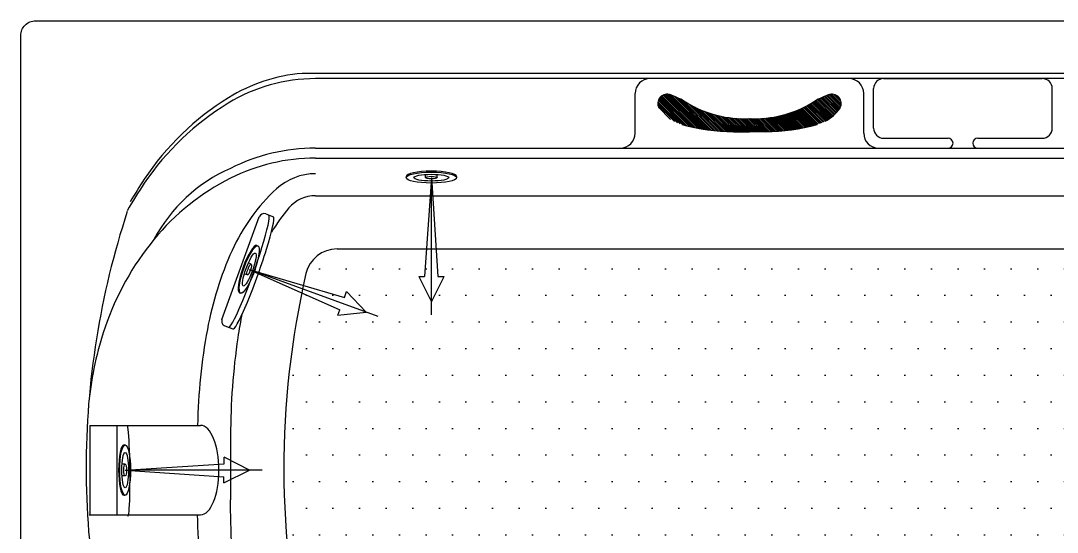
# Model space of a CAD drawing. Header units: millimetres. Extents: x -1219.8 to -1218.3, y 2265.08 to 2266.13.
# Drawn here: x -1219.804 to -1218.83, y 2265.65 to 2266.131 of the extents above; entities that cross this region are included whole.
import ezdxf

# ---------------------------------------------------------------- set-up
doc = ezdxf.new("R2010")
doc.units = ezdxf.units.MM
doc.header["$LTSCALE"] = 10
doc.linetypes.add('CENTER', pattern=[2, 1.25, -0.25, 0.25, -0.25])
for name, color, linetype in [('CONTOR04', 7, 'Continuous'), ('jacuzzi', 1, 'Continuous'), ('LCENTR02', 1, 'CENTER'), ('LCOTA02', 1, 'Continuous')]:
    doc.layers.add(name, color=color, linetype=linetype)

# ---------------------------------------------------------------- blocks, each defined once
blk = doc.blocks.new('A$C302A24D9')
at = {"layer": 'jacuzzi'}
for p, q in [((0, 1.229), (0, 1.017)), ((1.813, 1.017), (1.813, 1.61)), ((2.901, 1.017), (2.901, 1.61)), ((4.714, 1.229), (4.714, 1.017))]:
    blk.add_line(p, q, dxfattribs=at)
at = {"layer": 'jacuzzi', "extrusion": (0, 0, -1)}
for centre, major_axis, ratio, start_param, end_param in [((2.357, 1.229), (2.357, 0), 0.431953, 3.141593, 6.283185), ((2.357, 1.017), (2.357, 0), 0.431953, 3.141593, 9.424778), ((2.357, 1.017), (1.646, 0), 0.381644, 3.141593, 9.424778), ((2.357, 1.017), (0.544, 0), 0.461888, 1.570796326794896, 7.853981633974482)]:
    blk.add_ellipse(centre, major_axis=major_axis, ratio=ratio, start_param=start_param, end_param=end_param, dxfattribs=at)
blk = doc.blocks.new('BMG')
at = {"layer": 'LCENTR02'}
blk.add_line((0, -12.843), (0, 1.554), dxfattribs=at)
at = {"layer": 'LCOTA02'}
for p, q in [((0, 0), (-0.592, -9.266)), ((0, 0), (0.636, -9.258)), ((-0.592, -9.266), (-1.202, -9.27)), ((0.004, -11.642), (-1.202, -9.27)), ((1.178, -9.254), (0.004, -11.642)), ((1.178, -9.254), (0.636, -9.258))]:
    blk.add_line(p, q, dxfattribs=at)
at = {"layer": 'CONTOR04', "yscale": 0.5}
blk.add_blockref('A$C302A24D9', (-2.357, -0.508), dxfattribs=at)

msp = doc.modelspace()

# ---------------------------------------------------------------- hatches: boundary and pattern name
at = {"layer": 'jacuzzi'}
h = msp.add_hatch(dxfattribs=at)
h.set_pattern_fill('ANSI31', color=256, scale=0.00884, style=0)
h.set_pattern_definition([(315, (-1221.6780256, 2261.1131028), (-0.000781353, -0.000781353), [])])
h.paths.add_polyline_path([(-1219.05952, 2266.05427, -0.040015), (-1219.04457, 2266.06152, -0.693838), (-1219.03373, 2266.049, -0.117767), (-1219.04774, 2266.03658, -0.051981), (-1219.05538, 2266.03365, -0.067757), (-1219.10366, 2266.02673), (-1219.11883, 2266.02673), (-1219.13399, 2266.02673, -0.067757), (-1219.18227, 2266.03365, -0.051981), (-1219.18991, 2266.03658, -0.117767), (-1219.20392, 2266.049, -0.693838), (-1219.19308, 2266.06152, -0.040015), (-1219.17813, 2266.05427, 0.150241), (-1219.11883, 2266.03911, 0.150241)])
h = msp.add_hatch(dxfattribs=at)
h.set_pattern_fill('DOTS', color=256, scale=0.4, style=0)
h.set_pattern_definition([(0, (-1246.272852, 2262.148062), (0.0125, 0.025), [0, -0.025])])
h.paths.add_polyline_path([(-1219.50548, 2265.50102, -0.347675), (-1219.53468, 2265.52411, -0.115309), (-1219.53571, 2265.89343, -0.349236), (-1219.50647, 2265.91669), (-1218.60104, 2265.91669, -0.349236), (-1218.57181, 2265.89343, -0.115309), (-1218.57284, 2265.52411, -0.347675), (-1218.60203, 2265.50102), (-1218.81276, 2265.50102, -0.323974), (-1218.84126, 2265.52165, 0.72393), (-1218.93626, 2265.52165, -0.323974), (-1218.96476, 2265.50102)])

# ---------------------------------------------------------------- linework, layer by layer
for p, q in [((-1219.31489, 2266.08157), (-1219.53923, 2266.08157)), ((-1219.52673, 2266.08208), (-1219.52673, 2266.08208)), ((-1219.52673, 2266.08208), (-1219.52673, 2266.08208)), ((-1219.52673, 2266.08208), (-1219.52673, 2266.08208)), ((-1219.52673, 2266.08208), (-1219.52673, 2266.08208)), ((-1219.52673, 2266.08208), (-1219.52673, 2266.08208)), ((-1219.31489, 2266.07667), (-1219.52673, 2266.07667)), ((-1218.56828, 2266.08157), (-1219.31489, 2266.08157)), ((-1218.58079, 2266.07667), (-1219.31489, 2266.07667)), ((-1219.02547, 2266.07667), (-1219.2123, 2266.07667)), ((-1218.99281, 2266.07667), (-1218.84363, 2266.07667)), ((-1219.00214, 2266.03), (-1219.00214, 2266.06733)), ((-1218.8343, 2266.03), (-1218.8343, 2266.06733)), ((-1219.2263, 2266.02533), (-1219.2263, 2266.06267)), ((-1219.01147, 2266.02533), (-1219.01147, 2266.06267)), ((-1219.13399, 2266.02673), (-1219.11883, 2266.02673)), ((-1219.10366, 2266.02673), (-1219.11883, 2266.02673)), ((-1218.99281, 2266.02067), (-1218.93222, 2266.02067)), ((-1218.90422, 2266.02067), (-1218.84363, 2266.02067)), ((-1219.52673, 2266.01133), (-1218.58079, 2266.01133)), ((-1219.52673, 2266.002), (-1219.31489, 2266.002)), ((-1219.31489, 2266.002), (-1218.58079, 2266.002)), ((-1219.52673, 2265.96669), (-1218.58079, 2265.96669)), ((-1219.57353, 2265.94959), (-1219.56613, 2265.9469)), ((-1219.61463, 2265.85033), (-1219.57952, 2265.94681)), ((-1219.50647, 2265.91669), (-1218.60104, 2265.91669)), ((-1219.61184, 2265.84435), (-1219.60443, 2265.84165)), ((-1219.73888, 2265.75085), (-1219.63472, 2265.75085)), ((-1219.7387, 2265.75085), (-1219.7387, 2265.66685)), ((-1219.71333, 2265.75085), (-1219.71333, 2265.66685)), ((-1219.60649, 2265.74091), (-1219.60649, 2265.68104)), ((-1219.60649, 2265.6768), (-1219.60649, 2265.68104)), ((-1219.73956, 2265.66685), (-1219.63472, 2265.66685))]:
    msp.add_line(p, q, dxfattribs=at)
at = {"layer": 'jacuzzi', "color": 3}
msp.add_lwpolyline([(-1218.30376, 2265.24504, -0.414214), (-1218.31776, 2265.23104), (-1219.78976, 2265.23104, -0.414214), (-1219.80376, 2265.24504), (-1219.80376, 2266.11704, -0.414214), (-1219.78976, 2266.13104), (-1218.31776, 2266.13104, -0.414214), (-1218.30376, 2266.11704)], format="xyb", close=True, dxfattribs=at)
at = {"layer": 'jacuzzi'}
for points in [[(-1219.52673, 2265.98729, 0.188149), (-1219.56341, 2265.97298, 0.101334), (-1219.60514, 2265.91512, 0.059725), (-1219.62838, 2265.84098, 0.041549), (-1219.63753, 2265.75085)], [(-1219.52673, 2265.96669, 0.219593), (-1219.55164, 2265.95519, 0.041078), (-1219.56822, 2265.93216)], [(-1219.59562, 2265.85633, 0.016396), (-1219.59977, 2265.83328, 0.03634), (-1219.60649, 2265.74091)], [(-1219.59562, 2265.56138, -0.016396), (-1219.59977, 2265.58443, -0.03634), (-1219.60649, 2265.6768)], [(-1219.52673, 2265.43042, -0.188149), (-1219.56341, 2265.44473, -0.101334), (-1219.60514, 2265.50258, -0.059725), (-1219.62838, 2265.57673, -0.041549), (-1219.63753, 2265.66685)]]:
    msp.add_lwpolyline(points, format="xyb", dxfattribs=at)
for centre, radius, start, end in [((-1219.52673, 2265.91938), 0.15729, 90, 121.43155), ((-1219.52673, 2265.92706), 0.15501, 94.62725, 121.84054), ((-1219.2123, 2266.06267), 0.014, 90, 180), ((-1219.02547, 2266.06267), 0.014, 0, 90), ((-1218.99281, 2266.06733), 0.00933, 90, 180), ((-1218.84363, 2266.06733), 0.00933, 0, 90), ((-1219.47135, 2265.83788), 0.25999, 121.84054, 146.29656), ((-1219.19616, 2266.05323), 0.00884, 67.60642, 208.65138), ((-1219.23086, 2265.96459), 0.10403, 59.54052, 68.53402), ((-1219.00679, 2265.96459), 0.10403, 111.46598, 120.45948), ((-1219.04149, 2266.05323), 0.00884, 331.34862, 112.39358), ((-1219.47444, 2265.83383), 0.25755, 121.43155, 145.87249), ((-1219.12383, 2266.14314), 0.10415, 238.57596, 272.75314), ((-1219.11382, 2266.14314), 0.10415, 267.24686, 301.42404), ((-1219.06673, 2266.07212), 0.04029, 298.10468, 324.97122), ((-1219.13274, 2266.20753), 0.1808, 254.09783, 269.60294), ((-1219.10491, 2266.20753), 0.1808, 270.39706, 285.90217), ((-1218.99281, 2266.03), 0.00933, 180, 270), ((-1218.84363, 2266.03), 0.00933, 270, 0), ((-1219.2403, 2266.02533), 0.014, 270, 0), ((-1218.99747, 2266.02533), 0.014, 180, 270), ((-1218.93222, 2266.016), 0.00467, 270, 90), ((-1218.90422, 2266.016), 0.00467, 90, 270), ((-1219.52673, 2265.83366), 0.17768, 90, 116.73898), ((-1219.52673, 2265.82432), 0.17768, 90, 116.73898), ((-1219.54607, 2265.85512), 0.15001, 113.82874, 152.00466), ((-1219.38351, 2265.77929), 0.36558, 146.29656, 150.21449), ((-1219.50643, 2265.78404), 0.22278, 116.73898, 140.57371), ((-1219.39159, 2265.77768), 0.35763, 145.87249, 150.74404), ((-1218.96407, 2265.7094), 0.77829, 161.84032, 180), ((-1219.57513, 2265.94521), 0.00467, 70, 160), ((-1219.47466, 2265.75792), 0.26392, 140.57371, 161.19335), ((-1219.50647, 2265.88669), 0.03, 90, 167.00421), ((-1218.74512, 2265.71097), 0.81137, 167.00421, 193.31494), ((-1219.42471, 2265.74091), 0.31668, 161.19335, 174.0453), ((-1219.61024, 2265.84873), 0.00467, 160, 250), ((-1218.96407, 2265.71268), 0.77829, 180, 198.15968)]:
    msp.add_arc(centre, radius, start, end, dxfattribs=at)
for centre, major_axis, ratio, start_param, end_param in [((-1219.58958, 2265.89584), (0.01891, 0.05282), 0.085597, 3.079686, 6.221279), ((-1219.58528, 2265.89428), (0.01891, 0.05282), 0.085597, 3.079686, 6.221279), ((-1219.70326, 2265.70885), (-0.00046, 0.04293), 0.050397, 2.932345, 6.073938), ((-1219.63472, 2265.70885), (0, 0.042), 0.411322, 3.141593, 6.283185)]:
    msp.add_ellipse(centre, major_axis=major_axis, ratio=ratio, start_param=start_param, end_param=end_param, dxfattribs=at)

# ---------------------------------------------------------------- block references
at = {"layer": 'jacuzzi', "xscale": -0.0100330033002881, "yscale": 0.01003300330046386, "zscale": 0.0100330033003292}
for p, rotation in [((-1219.4178, 2265.98361), 359.9999999904682), ((-1219.58897, 2265.89729), 70.00000028688667), ((-1219.70561, 2265.70885), 89.99999999998018)]:
    msp.add_blockref('BMG', p, dxfattribs=dict(at, rotation=rotation))

doc.saveas('drawing.dxf')
